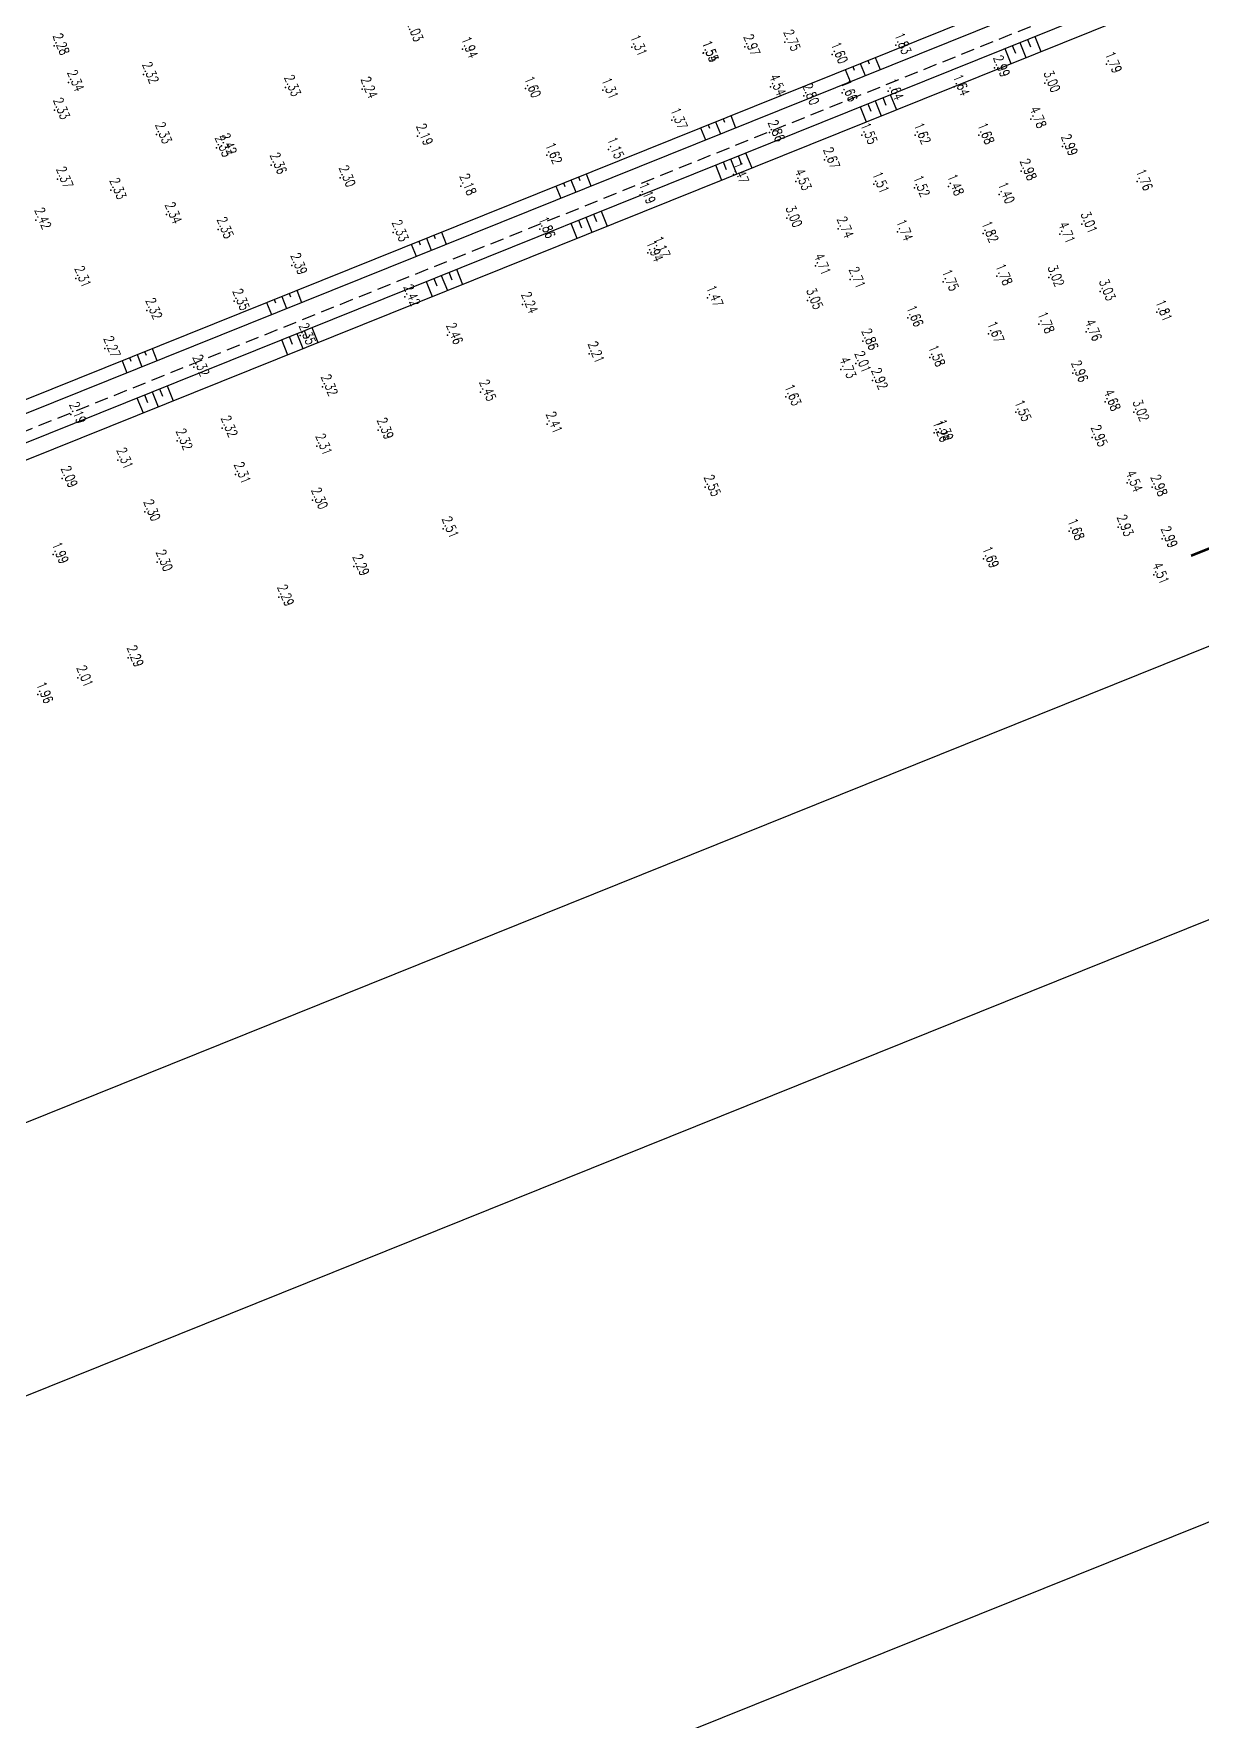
# Model space of a CAD drawing. Header units: millimetres. Extents: x 405522 to 410309, y 2303080 to 2310223.
# Drawn here: x 407265.4 to 407481.1, y 2305886.7 to 2306198.2 of the extents above; entities that cross this region are included whole.
import ezdxf
from ezdxf.enums import TextEntityAlignment as Align
from ezdxf.xclip import XClip

# ---------------------------------------------------------------- set-up
doc = ezdxf.new("R2010")
doc.units = ezdxf.units.MM
doc.header["$LTSCALE"] = 10
doc.header["$MEASUREMENT"] = 0
doc.header["$XCLIPFRAME"] = 0
doc.linetypes.add('HIDDEN', pattern=[0.375, 0.25, -0.125])
doc.layers.get('Defpoints').update_dxf_attribs({"linetype": 'CONTINUOUS'})
for name, color, linetype in [('caodo', 7, 'CONTINUOUS'), ('DIM', 4, 'CONTINUOUS'), ('Hatch', 8, 'CONTINUOUS'), ('Ke', 3, 'CONTINUOUS'), ('mois', 3, 'CONTINUOUS')]:
    doc.layers.add(name, color=color, linetype=linetype)
doc.styles.add('Dien', font='simplex.shx', dxfattribs={"width": 0.75})
doc.styles.add('TextH', font='vntimeh.shx', dxfattribs={"width": 0.75})
doc.styles.add('txt', font='romans.shx', dxfattribs={"height": 0.2})
doc.dimstyles.new('D2', dxfattribs={"dimscale": 2, "dimtxt": 1.8, "dimasz": 1.5, "dimexe": 1.5, "dimexo": 2, "dimgap": 1, "dimtad": 1, "dimdec": 1, "dimdsep": 46, "dimtxsty": 'TextH', "dimcen": 2.5, "dimclrd": 4, "dimclre": 4, "dimclrt": 7, "dimadec": 1, "dimazin": 2, "dimtfac": 1, "dimtdec": 1, "dimtmove": 1, "dimatfit": 0, "dimfxl": 0.25, "dimtolj": 1, "dimtzin": 0, "dimlwd": -1, "dimlwe": -1, "dimarcsym": 0})
doc.dimstyles.new('D6.7', dxfattribs={"dimscale": 6.7, "dimtxt": 1.5, "dimasz": 2, "dimexe": 1.5, "dimexo": 0.5, "dimgap": 1, "dimtad": 1, "dimdec": 0, "dimdsep": 46, "dimtxsty": 'Dien', "dimcen": 1, "dimclrd": 256, "dimclre": 256, "dimclrt": 7, "dimaunit": 1, "dimadec": 3, "dimazin": 0, "dimtfac": 1, "dimtdec": 0, "dimtmove": 1, "dimatfit": 0, "dimfxl": 1, "dimtolj": 1, "dimtzin": 0, "dimlwe": -1, "dimarcsym": 0})

# ---------------------------------------------------------------- blocks, each defined once
blk = doc.blocks.new('*D3')
at = {"layer": 'Defpoints', "color": 0, "linetype": 'Continuous'}
for p in [(407836.8043944833, 2306277.351620513), (407854.0337361633, 2306234.533200571), (407115.9648304656, 2305987.299088136)]:
    blk.add_point(p, dxfattribs=at)
at = {"layer": 'DIM', "linetype": 'Continuous'}
for p, q in [((407838.0549311792, 2306274.243782362), (407857.7853462504, 2306225.209686118)), ((407117.2153671613, 2305984.191249985), (407136.9457822988, 2305935.157153577))]:
    blk.add_line(p, q, dxfattribs=at)
at = {"layer": 'DIM', "linetype": 'Continuous', "lineweight": -2}
blk.add_line((407145.6255248156, 2305949.482814812), (407841.6023835596, 2306229.531053788), dxfattribs=at)
at = {"layer": 'DIM', "linetype": 'Continuous'}
for points in [[(407840.7686924291, 2306231.602945889), (407842.4360746901, 2306227.459161687), (407854.0337361633, 2306234.533200571)], [(407144.7918336851, 2305951.554706913), (407146.4592159461, 2305947.410922711), (407133.1941722117, 2305944.480668029)]]:
    blk.add_solid(points, dxfattribs=at)
at = {"layer": 'DIM', "color": 7, "linetype": 'Continuous', "insert": (407489.2370757526, 2306100.384367829), "char_height": 10.05, "attachment_point": 5, "rotation": 21.918943909939344, "style": 'Dien'}
blk.add_mtext('\\A1;777', dxfattribs=at)
blk = doc.blocks.new('*D6')
at = {"layer": 'Defpoints', "color": 0, "linetype": 'Continuous'}
for p in [(408519.4833505661, 2306591.769921404), (407115.9648304658, 2305987.299088136), (407150.70168588, 2305900.970934093)]:
    blk.add_point(p, dxfattribs=at)
at = {"layer": 'DIM', "linetype": 'Continuous'}
for p, q in [((408520.7338872618, 2306588.662083253), (408571.7275641989, 2306461.932419749)), ((407117.2153671616, 2305984.191249985), (407154.4532959671, 2305891.64741964))]:
    blk.add_line(p, q, dxfattribs=at)
at = {"layer": 'DIM', "linetype": 'Continuous', "lineweight": -2}
blk.add_line((408555.5446015078, 2306466.253787419), (407163.1330384839, 2305905.973080876), dxfattribs=at)
at = {"layer": 'DIM', "linetype": 'Continuous'}
for points in [[(408554.7109103773, 2306468.32567952), (408556.3782926383, 2306464.181895318), (408567.9759541118, 2306471.255934202)], [(407162.2993473534, 2305908.044972977), (407163.9667296144, 2305903.901188775), (407150.70168588, 2305900.970934093)]]:
    blk.add_solid(points, dxfattribs=at)
at = {"layer": 'DIM', "color": 7, "linetype": 'Continuous', "insert": (407854.9619415608, 2306196.990867676), "char_height": 10.05, "attachment_point": 5, "rotation": 21.918943909939344, "style": 'Dien'}
blk.add_mtext('\\A1;1528', dxfattribs=at)
blk = doc.blocks.new('20')
at = {"layer": 'caodo', "color": 8, "linetype": 'Continuous'}
for p in [(-203.3299999999581, -1111.879999999888, 0.4300000000000002), (-338.359999999986, -1112.589999999851, -0.03999999999999959), (-262.8999999999651, -1113.159999999683, -0.3799999999999999), (-231.6499999999651, -1112.799999999814, -1.01), (-218.4400000000023, -1113.919999999925, -0.7799999999999998), (-218.4099999999744, -1113.889999999665, -0.7699999999999998), (-210.7599999999511, -1112.770000000019, 0.6500000000000004), (-194.5899999999674, -1114.179999999702, -0.7199999999999998), (-182.8499999999767, -1112.459999999963, -0.4899999999999998), (-321.8499999999767, -1117.850000000093), (-164.6300000000047, -1116.659999999683, 0.6700000000000004), (-143.9499999999534, -1115.929999999702, -0.5299999999999998), (-335.6599999999744, -1119.339999999851, 0.02000000000000002), (-295.5899999999674, -1120.239999999758, 0.01000000000000023), (-281.4599999999627, -1120.600000000093, -0.07999999999999963), (-251.2599999999511, -1120.479999999981, -0.7199999999999998), (-236.9599999999627, -1120.739999999758, -1.01), (-205.9899999999907, -1120.119999999646, 2.22), (-192.7699999999604, -1121.229999999981, -0.6599999999999997), (-184.2599999999511, -1120.939999999944, -0.6799999999999997), (-172.0499999999884, -1120.149999999907, -0.6799999999999997), (-155.320000000007, -1119.469999999739, 0.6800000000000002), (-199.859999999986, -1121.810000000056, 0.4800000000000004), (-338.2799999999697, -1124.469999999739, 0.01000000000000023), (-224.2299999999814, -1126.299999999814, -0.9499999999999997), (-157.8899999999558, -1126.089999999851, 2.46), (-319.4400000000023, -1128.979999999981, 0.01000000000000023), (-271.2099999999627, -1129.270000000019, -0.1299999999999999), (-206.2199999999721, -1128.600000000093, 0.54), (-189.109999999986, -1129.069999999832, -0.7699999999999998), (-179.25, -1129.069999999832, -0.6999999999999997), (-167.5099999999511, -1129.069999999832, -0.6399999999999999), (-308.3800000000047, -1131.399999999907, 0.01000000000000023), (-307.4499999999534, -1131.020000000019, 0.1000000000000001), (-247.3399999999674, -1132.739999999758, -0.6999999999999997), (-235.9199999999837, -1131.739999999758, -1.17), (-196.0299999999697, -1133.629999999888, 0.3500000000000001), (-152.0799999999581, -1131.189999999944, 0.6700000000000004), (-298.2199999999721, -1134.589999999851, 0.04000000000000004), (-212.8499999999767, -1136.339999999851, -0.8499999999999999), (-159.6900000000023, -1135.739999999758, 0.6600000000000001), (-337.7199999999721, -1137.179999999702, 0.05000000000000027), (-327.8499999999767, -1139.259999999776, 0.01000000000000023), (-285.5199999999604, -1136.949999999721, -0.01999999999999957), (-263.1999999999534, -1138.5, -0.1399999999999997), (-201.2999999999884, -1137.600000000093, 2.21), (-186.929999999993, -1138.139999999665, -0.8099999999999998), (-179.4099999999744, -1138.799999999814, -0.7999999999999998), (-173.1300000000047, -1138.560000000056, -0.8399999999999999), (-138.25, -1137.619999999646, -0.5599999999999998), (-230.0599999999977, -1140.069999999832, -1.13), (-163.75, -1140.049999999814, -0.9199999999999997), (-341.7099999999627, -1144.75, 0.1000000000000001), (-317.609999999986, -1143.75, 0.02000000000000002), (-202.9899999999907, -1144.399999999907, 0.6800000000000002), (-148.4599999999627, -1145.509999999776, 0.6900000000000004), (-308.039999999979, -1146.479999999981, 0.03000000000000025), (-275.6999999999534, -1147.040000000037, 0.01000000000000023), (-248.609999999986, -1146.429999999702, -0.4599999999999997), (-193.4899999999907, -1146.399999999907, 0.4200000000000004), (-182.539999999979, -1146.929999999702, -0.5799999999999998), (-166.7299999999814, -1147.239999999758, -0.4999999999999998), (-152.5599999999977, -1147.379999999888, 2.39), (-228.6900000000023, -1150.799999999814, -0.3799999999999999), (-227.429999999993, -1150.029999999795, -1.15), (-334.3499999999767, -1155.529999999795, -0.009999999999999787), (-294.429999999993, -1153.149999999907, 0.07000000000000028), (-197.6999999999534, -1153.219999999739, 2.39), (-164.179999999993, -1155.129999999888, -0.5399999999999998), (-154.5899999999674, -1155.379999999888, 0.7000000000000002), (-191.289999999979, -1155.699999999721, 0.3900000000000001), (-174.0799999999581, -1156.159999999683, -0.5699999999999998), (-145.0899999999674, -1157.959999999963, 0.7100000000000004), (-321.2099999999627, -1161.429999999702), (-305.109999999986, -1159.75, 0.03000000000000025), (-273.5599999999977, -1158.949999999721, 0.1000000000000001), (-251.8099999999977, -1160.319999999832, -0.07999999999999963), (-217.6399999999558, -1159.100000000093, -0.8499999999999999), (-199.1699999999837, -1159.589999999851, 0.7300000000000004), (-134.6399999999558, -1161.770000000019, -0.5099999999999998), (-180.6300000000047, -1162.790000000037, -0.6599999999999997), (-156.4099999999744, -1163.989999999758, -0.5399999999999998), (-292.8999999999651, -1166.100000000093, 0.03000000000000025), (-265.679999999993, -1166.040000000037, 0.1400000000000001), (-188.929999999993, -1167.089999999851, 0.54), (-165.7099999999627, -1165.739999999758, -0.6499999999999999), (-147.6599999999744, -1165.389999999665, 2.44), (-328.9599999999627, -1168.489999999758, -0.04999999999999982), (-239.5199999999604, -1169.479999999981, -0.1099999999999999), (-176.5899999999674, -1170.129999999888, -0.7399999999999998), (-312.5099999999511, -1171.919999999925), (-193.0099999999511, -1172.330000000075, 2.410000000000001), (-190.2399999999907, -1171.259999999776, -0.3099999999999996), (-150.179999999993, -1173, 0.6400000000000001), (-288.789999999979, -1175.560000000056), (-259.5499999999884, -1176.520000000019, 0.1300000000000003), (-203.1599999999744, -1177.369999999646, -0.6899999999999997), (-187.1599999999744, -1174.379999999888, 0.6000000000000001), (-160.679999999993, -1180.259999999776, -0.7699999999999998), (-144.1900000000023, -1178.330000000075, 2.36), (-138.8899999999558, -1180.25, 0.7000000000000002), (-335.289999999979, -1180.659999999683, -0.1299999999999999), (-307.289999999979, -1183.169999999925), (-278.4599999999627, -1183.560000000056, 0.07000000000000028), (-247.2599999999511, -1182.449999999721, 0.0900000000000003), (-315.609999999986, -1185.549999999814), (-289.8299999999581, -1186.5, -0.009999999999999787), (-175.7999999999884, -1184.060000000056, -1.06), (-175.0599999999977, -1183.869999999646, -0.9299999999999997), (-146.5799999999581, -1184.919999999925, 0.6300000000000003), (-326.570000000007, -1189.080000000075, -0.009999999999999787), (-336.8499999999767, -1192.459999999963, -0.23), (-304.8699999999953, -1191.75, -0.009999999999999787), (-218.0499999999884, -1194.100000000093, 0.2300000000000004), (-140.1199999999953, -1193.290000000037, 2.22), (-135.5199999999604, -1194.080000000075, 0.6600000000000001), (-321.570000000007, -1198.659999999683, -0.01999999999999957), (-290.609999999986, -1196.459999999963, -0.01999999999999957), (-266.4599999999627, -1201.799999999814, 0.1900000000000004), (-150.8499999999767, -1202.179999999702, -0.6399999999999999), (-141.789999999979, -1201.489999999758, 0.6100000000000003), (-133.6599999999744, -1203.600000000093, 0.6700000000000004), (-338.5199999999604, -1206.529999999795, -0.3299999999999998), (-319.289999999979, -1207.929999999702, -0.01999999999999957), (-166.6399999999558, -1207.339999999851, -0.6299999999999999), (-282.9499999999534, -1208.759999999776, -0.0299999999999998), (-135.2099999999627, -1210.290000000037, 2.19), (-296.859999999986, -1214.379999999888, -0.0299999999999998), (-324.6699999999837, -1225.60999999987, -0.0299999999999998), (-333.9599999999627, -1229.310000000056, -0.3099999999999996), (-341.3699999999953, -1232.350000000093, -0.3599999999999999)]:
    blk.add_point(p, dxfattribs=at)
at = {"layer": 'caodo', "color": 8, "linetype": 'Continuous', "style": 'txt', "width": 0.75}
for s, p in [('2.03', (-272.5199999999604, -1110.10999999987, -0.2899999999999996)), ('2.28', (-337.859999999986, -1112.589999999851, -0.03999999999999959)), ('1.94', (-262.3999999999651, -1113.159999999683, -0.3799999999999999)), ('1.31', (-231.1499999999651, -1112.799999999814, -1.01)), ('1.54', (-217.9400000000023, -1113.919999999925, -0.7799999999999998)), ('1.55', (-217.9099999999744, -1113.889999999665, -0.7699999999999998)), ('2.97', (-210.2599999999511, -1112.770000000019, 0.6500000000000004)), ('2.75', (-202.8299999999581, -1111.879999999888, 0.4300000000000002)), ('1.83', (-182.3499999999767, -1112.459999999963, -0.4899999999999998)), ('1.60', (-194.0899999999674, -1114.179999999702, -0.7199999999999998)), ('2.99', (-164.1300000000047, -1116.659999999683, 0.6700000000000004)), ('1.79', (-143.4499999999534, -1115.929999999702, -0.5299999999999998)), ('2.34', (-335.1599999999744, -1119.339999999851, 0.02000000000000002)), ('2.32', (-321.3499999999767, -1117.850000000093)), ('2.33', (-295.0899999999674, -1120.239999999758, 0.01000000000000023)), ('4.54', (-205.4899999999907, -1120.119999999646, 2.22)), ('1.64', (-171.5499999999884, -1120.149999999907, -0.6799999999999997)), ('3.00', (-154.820000000007, -1119.469999999739, 0.6800000000000002)), ('2.24', (-280.9599999999627, -1120.600000000093, -0.07999999999999963)), ('1.60', (-250.7599999999511, -1120.479999999981, -0.7199999999999998)), ('1.31', (-236.4599999999627, -1120.739999999758, -1.01)), ('2.80', (-199.359999999986, -1121.810000000056, 0.4800000000000004)), ('1.66', (-192.2699999999604, -1121.229999999981, -0.6599999999999997)), ('1.64', (-183.7599999999511, -1120.939999999944, -0.6799999999999997)), ('2.33', (-337.7799999999697, -1124.469999999739, 0.01000000000000023)), ('1.37', (-223.7299999999814, -1126.299999999814, -0.9499999999999997)), ('4.78', (-157.3899999999558, -1126.089999999851, 2.46)), ('2.33', (-318.9400000000023, -1128.979999999981, 0.01000000000000023)), ('2.19', (-270.7099999999627, -1129.270000000019, -0.1299999999999999)), ('2.86', (-205.7199999999721, -1128.600000000093, 0.54)), ('1.55', (-188.609999999986, -1129.069999999832, -0.7699999999999998)), ('1.62', (-178.75, -1129.069999999832, -0.6999999999999997)), ('1.68', (-167.0099999999511, -1129.069999999832, -0.6399999999999999)), ('2.33', (-307.8800000000047, -1131.399999999907, 0.01000000000000023)), ('2.42', (-306.9499999999534, -1131.020000000019, 0.1000000000000001)), ('1.62', (-246.8399999999674, -1132.739999999758, -0.6999999999999997)), ('1.15', (-235.4199999999837, -1131.739999999758, -1.17)), ('2.99', (-151.5799999999581, -1131.189999999944, 0.6700000000000004)), ('2.36', (-297.7189999999828, -1134.589999999851, 0.04000000000000004)), ('2.67', (-195.5299999999697, -1133.629999999888, 0.3500000000000001)), ('2.98', (-159.1900000000023, -1135.739999999758, 0.6600000000000001)), ('2.37', (-337.2199999999721, -1137.179999999702, 0.05000000000000027)), ('2.30', (-285.0199999999604, -1136.949999999721, -0.01999999999999957)), ('2.18', (-262.6999999999534, -1138.5, -0.1399999999999997)), ('1.47', (-212.3499999999767, -1136.339999999851, -0.8499999999999999)), ('4.53', (-200.7999999999884, -1137.600000000093, 2.21)), ('1.51', (-186.429999999993, -1138.139999999665, -0.8099999999999998)), ('1.52', (-178.9099999999744, -1138.799999999814, -0.7999999999999998)), ('1.48', (-172.6300000000047, -1138.560000000056, -0.8399999999999999)), ('1.76', (-137.75, -1137.619999999646, -0.5599999999999998)), ('2.33', (-327.3499999999767, -1139.259999999776, 0.01000000000000023)), ('1.19', (-229.5599999999977, -1140.069999999832, -1.13)), ('1.40', (-163.25, -1140.049999999814, -0.9199999999999997)), ('2.42', (-341.2099999999627, -1144.75, 0.1000000000000001)), ('2.34', (-317.109999999986, -1143.75, 0.02000000000000002)), ('3.00', (-202.4899999999907, -1144.399999999907, 0.6800000000000002)), ('2.35', (-307.539999999979, -1146.479999999981, 0.03000000000000025)), ('2.33', (-275.1999999999534, -1147.040000000037, 0.01000000000000023)), ('1.86', (-248.109999999986, -1146.429999999702, -0.4599999999999997)), ('2.74', (-192.9899999999907, -1146.399999999907, 0.4200000000000004)), ('1.74', (-182.039999999979, -1146.929999999702, -0.5799999999999998)), ('1.82', (-166.2299999999814, -1147.239999999758, -0.4999999999999998)), ('4.71', (-152.0599999999977, -1147.379999999888, 2.39)), ('3.01', (-147.9599999999627, -1145.509999999776, 0.6900000000000004)), ('1.94', (-228.1900000000023, -1150.799999999814, -0.3799999999999999)), ('1.17', (-226.929999999993, -1150.029999999795, -1.15)), ('2.39', (-293.929999999993, -1153.149999999907, 0.07000000000000028)), ('4.71', (-197.1999999999534, -1153.219999999739, 2.39)), ('2.31', (-333.8499999999767, -1155.529999999795, -0.009999999999999787)), ('2.71', (-190.789999999979, -1155.699999999721, 0.3900000000000001)), ('1.75', (-173.5799999999581, -1156.159999999683, -0.5699999999999998)), ('1.78', (-163.679999999993, -1155.129999999888, -0.5399999999999998)), ('3.02', (-154.0899999999674, -1155.379999999888, 0.7000000000000002)), ('2.35', (-304.609999999986, -1159.75, 0.03000000000000025)), ('2.42', (-273.0599999999977, -1158.949999999721, 0.1000000000000001)), ('2.24', (-251.3099999999977, -1160.319999999832, -0.07999999999999963)), ('1.47', (-217.1399999999558, -1159.100000000093, -0.8499999999999999)), ('3.05', (-198.6699999999837, -1159.589999999851, 0.7300000000000004)), ('3.03', (-144.5899999999674, -1157.959999999963, 0.7100000000000004)), ('2.32', (-320.7099999999627, -1161.429999999702)), ('1.66', (-180.1300000000047, -1162.790000000037, -0.6599999999999997)), ('1.81', (-134.1399999999558, -1161.770000000019, -0.5099999999999998)), ('2.35', (-292.3999999999651, -1166.100000000093, 0.03000000000000025)), ('2.46', (-265.179999999993, -1166.040000000037, 0.1400000000000001)), ('2.86', (-188.429999999993, -1167.089999999851, 0.54)), ('1.67', (-165.2099999999627, -1165.739999999758, -0.6499999999999999)), ('1.78', (-155.9099999999744, -1163.989999999758, -0.5399999999999998)), ('4.76', (-147.1599999999744, -1165.389999999665, 2.44)), ('2.27', (-328.4599999999627, -1168.489999999758, -0.04999999999999982)), ('2.21', (-239.0199999999604, -1169.479999999981, -0.1099999999999999)), ('1.58', (-176.0899999999674, -1170.129999999888, -0.7399999999999998)), ('2.32', (-312.0099999999511, -1171.919999999925)), ('4.73', (-192.5099999999511, -1172.330000000075, 2.410000000000001)), ('2.01', (-189.7399999999907, -1171.259999999776, -0.3099999999999996)), ('2.96', (-149.679999999993, -1173, 0.6400000000000001)), ('2.32', (-288.289999999979, -1175.560000000056)), ('2.92', (-186.6599999999744, -1174.379999999888, 0.6000000000000001)), ('2.45', (-259.0499999999884, -1176.520000000019, 0.1300000000000003)), ('1.63', (-202.6599999999744, -1177.369999999646, -0.6899999999999997)), ('4.68', (-143.6900000000023, -1178.330000000075, 2.36)), ('2.19', (-334.789999999979, -1180.659999999683, -0.1299999999999999)), ('2.41', (-246.7599999999511, -1182.449999999721, 0.0900000000000003)), ('1.55', (-160.179999999993, -1180.259999999776, -0.7699999999999998)), ('3.02', (-138.3899999999558, -1180.25, 0.7000000000000002)), ('2.32', (-315.109999999986, -1185.549999999814)), ('2.32', (-306.789999999979, -1183.169999999925)), ('2.39', (-277.9599999999627, -1183.560000000056, 0.07000000000000028)), ('1.26', (-175.2999999999884, -1184.060000000056, -1.06)), ('1.39', (-174.5599999999977, -1183.869999999646, -0.9299999999999997)), ('2.95', (-146.0799999999581, -1184.919999999925, 0.6300000000000003)), ('2.31', (-289.3299999999581, -1186.5, -0.009999999999999787)), ('2.31', (-326.070000000007, -1189.080000000075, -0.009999999999999787)), ('2.31', (-304.3699999999953, -1191.75, -0.009999999999999787)), ('2.09', (-336.3499999999767, -1192.459999999963, -0.23)), ('2.55', (-217.5499999999884, -1194.100000000093, 0.2300000000000004)), ('4.54', (-139.6199999999953, -1193.290000000037, 2.22)), ('2.98', (-135.0199999999604, -1194.080000000075, 0.6600000000000001)), ('2.30', (-290.109999999986, -1196.459999999963, -0.01999999999999957)), ('2.30', (-321.070000000007, -1198.659999999683, -0.01999999999999957)), ('2.51', (-265.9599999999627, -1201.799999999814, 0.1900000000000004)), ('1.68', (-150.3499999999767, -1202.179999999702, -0.6399999999999999)), ('2.93', (-141.289999999979, -1201.489999999758, 0.6100000000000003)), ('2.99', (-133.1599999999744, -1203.600000000093, 0.6700000000000004)), ('1.99', (-338.0199999999604, -1206.529999999795, -0.3299999999999998)), ('1.69', (-166.1399999999558, -1207.339999999851, -0.6299999999999999)), ('2.30', (-318.789999999979, -1207.929999999702, -0.01999999999999957)), ('2.29', (-282.4499999999534, -1208.759999999776, -0.0299999999999998)), ('4.51', (-134.7099999999627, -1210.290000000037, 2.19)), ('2.29', (-296.359999999986, -1214.379999999888, -0.0299999999999998)), ('2.29', (-324.1699999999837, -1225.60999999987, -0.0299999999999998)), ('2.01', (-333.4599999999627, -1229.310000000056, -0.3099999999999996)), ('1.96', (-340.8699999999953, -1232.350000000093, -0.3599999999999999))]:
    blk.add_text(s, height=1.8, rotation=292, dxfattribs=at).set_placement(p, align=Align.CENTER)
blk = doc.blocks.new('*D51')
at = {"layer": 'Defpoints', "color": 0, "linetype": 'Continuous'}
for p in [(407800.2481194643, 2306340.073479452), (407088.9799997695, 2306054.363999907), (407229.9520651994, 2305703.416820739)]:
    blk.add_point(p, dxfattribs=at)
at = {"layer": 'Hatch', "color": 4, "linetype": 'Continuous'}
for p, q in [((407801.739089063, 2306336.361740014), (407942.3384120931, 2305986.342495706)), ((407090.4709693682, 2306050.652260469), (407231.0702923984, 2305700.633016161)), ((407938.4363803156, 2305988.008073085), (407232.7358697781, 2305704.535047939))]:
    blk.add_line(p, q, dxfattribs=at)
for points in [[(407938.2500091158, 2305988.472040515), (407938.6227515155, 2305987.544105656), (407941.220184894, 2305989.126300284)], [(407232.5494985783, 2305704.999015369), (407232.922240978, 2305704.071080509), (407229.9520651994, 2305703.416820739)]]:
    blk.add_solid(points, dxfattribs=at)
at = {"layer": 'Hatch', "color": 7, "linetype": 'Continuous', "insert": (407584.1697039279, 2305849.797712978), "char_height": 3.6, "attachment_point": 5, "rotation": 21.88484791204214, "style": 'TextH'}
blk.add_mtext('\\A1;766.5', dxfattribs=at)
blk = doc.blocks.new('*D53')
at = {"layer": 'Defpoints', "color": 0, "linetype": 'Continuous'}
for p in [(407800.2481194643, 2306340.073479452), (407088.9800000476, 2306054.363999872), (407189.0017923999, 2305805.361718773)]:
    blk.add_point(p, dxfattribs=at)
at = {"layer": 'Hatch', "color": 4, "linetype": 'Continuous'}
for p, q in [((407801.7390890637, 2306336.361740015), (407901.3881390162, 2306088.287393774)), ((407897.4861072381, 2306089.952971153), (407191.7855969782, 2305806.479945973)), ((407090.4709696471, 2306050.652260435), (407190.1200195996, 2305802.577914195))]:
    blk.add_line(p, q, dxfattribs=at)
for points in [[(407897.2997360382, 2306090.416938583), (407897.6724784381, 2306089.489003723), (407900.2699118166, 2306091.071198353)], [(407191.5992257782, 2305806.943913402), (407191.9719681782, 2305806.015978543), (407189.0017923999, 2305805.361718773)]]:
    blk.add_solid(points, dxfattribs=at)
at = {"layer": 'Hatch', "color": 7, "linetype": 'Continuous', "insert": (407543.2194309888, 2305951.742611029), "char_height": 3.6, "attachment_point": 5, "rotation": 21.88484792220215, "style": 'TextH'}
blk.add_mtext('\\A1;766.5', dxfattribs=at)

msp = doc.modelspace()

# ---------------------------------------------------------------- linework, layer by layer
at = {"layer": 'Ke', "color": 7, "linetype": 'Continuous'}
for p, q in [((407090.7199326043, 2306058.298063472), (407743.7441472188, 2306321.105783812)), ((407092.1118786877, 2306061.445314249), (407740.6217799902, 2306322.436262159)), ((407086.0801123262, 2306047.807227547), (407746.7305035098, 2306313.684080753)), ((407087.8200449304, 2306051.741291019), (407745.6106199008, 2306316.4672194))]:
    msp.add_line(p, q, dxfattribs=at)
at = {"layer": 'Ke', "color": 8, "linetype": 'Continuous'}
for p, q in [((407444.8337619159, 2306195.421373523), (407445.9536455235, 2306192.63823488)), ((407446.2253312379, 2306195.981315327), (407446.7852730415, 2306194.589746005)), ((407447.6169005594, 2306196.541257131), (407448.7367841665, 2306193.758118488)), ((407449.0084698809, 2306197.101198934), (407449.5684116849, 2306195.709629613)), ((407450.4000392038, 2306197.661140738), (407451.5199228096, 2306194.878002095)), ((407418.135230982, 2306192.653230898), (407419.0313991648, 2306190.426070608)), ((407419.5268003035, 2306193.213172702), (407419.7881064786, 2306192.563773685)), ((407420.9183696255, 2306193.773114505), (407421.8144745893, 2306191.546111322)), ((407415.352092339, 2306191.53334729), (407416.248323739, 2306189.306029893)), ((407416.7436616605, 2306192.093289094), (407417.004967836, 2306191.443890078)), ((407422.2892322369, 2306186.348118456), (407422.8491740409, 2306184.956549135)), ((407423.6808015598, 2306186.90806026), (407424.8006851655, 2306184.124921616)), ((407394.1991319816, 2306183.020034025), (407395.0952369454, 2306180.793030843)), ((407418.1145242719, 2306184.668293045), (407419.2344078795, 2306181.885154402)), ((407419.5060935938, 2306185.228234848), (407420.0660353974, 2306183.836665527)), ((407420.8976629153, 2306185.788176653), (407422.0175465225, 2306183.005038009)), ((407388.6328546951, 2306180.780266811), (407389.5290860952, 2306178.552949414)), ((407390.0244240167, 2306181.340208615), (407390.2857301921, 2306180.690809598)), ((407391.4159933382, 2306181.900150418), (407392.3121615207, 2306179.672990129)), ((407392.8075626597, 2306182.460092222), (407393.0688688347, 2306181.810693205)), ((407391.395286628, 2306173.915212566), (407392.5151702356, 2306171.132073923)), ((407392.78685595, 2306174.475154369), (407393.3467977535, 2306173.083585048)), ((407394.1784252715, 2306175.035096173), (407395.2983088786, 2306172.25195753)), ((407395.569994593, 2306175.595037977), (407396.129936397, 2306174.203468655)), ((407396.9615639159, 2306176.15497978), (407398.0814475216, 2306173.371841137)), ((407363.3051863727, 2306170.587128136), (407363.5664925482, 2306169.937729119)), ((407364.6967556942, 2306171.147069939), (407365.5929238769, 2306168.91990965)), ((407366.0883250157, 2306171.707011743), (407366.3496311907, 2306171.057612726)), ((407367.4798943377, 2306172.266953547), (407368.3759993015, 2306170.039950364)), ((407361.9136170511, 2306170.027186332), (407362.8098484511, 2306167.799868935)), ((407367.4591876275, 2306164.282015694), (407368.5790712346, 2306161.498877051)), ((407368.850756949, 2306164.841957498), (407369.410698753, 2306163.450388176)), ((407370.2423262719, 2306165.401899301), (407371.3622098776, 2306162.618760658)), ((407340.7606566938, 2306161.513873067), (407341.6567616574, 2306159.286869885)), ((407364.676048984, 2306163.162132087), (407365.7959325916, 2306160.378993444)), ((407366.067618306, 2306163.72207389), (407366.6275601095, 2306162.330504569)), ((407335.1943794073, 2306159.274105853), (407336.0906108071, 2306157.046788456)), ((407336.5859487288, 2306159.834047657), (407336.8472549043, 2306159.18464864)), ((407337.9775180503, 2306160.39398946), (407338.8736862328, 2306158.166829171)), ((407339.3690873718, 2306160.953931264), (407339.6303935468, 2306160.304532247)), ((407337.9568113401, 2306152.409051607), (407339.0766949477, 2306149.625912964)), ((407339.3483806621, 2306152.968993411), (407339.9083224657, 2306151.577424089)), ((407340.7399499836, 2306153.528935215), (407341.8598335907, 2306150.745796572)), ((407342.1315193051, 2306154.088877019), (407342.6914611091, 2306152.697307697)), ((407343.523088628, 2306154.648818822), (407344.6429722338, 2306151.865680179)), ((407309.8667110847, 2306149.080967178), (407310.1280172602, 2306148.431568162)), ((407311.2582804062, 2306149.640908982), (407312.1544485888, 2306147.413748692)), ((407312.6498497277, 2306150.200850786), (407312.9111559027, 2306149.551451769)), ((407314.0414190497, 2306150.760792589), (407314.9375240135, 2306148.533789407)), ((407308.4751417632, 2306148.521025375), (407309.3713731633, 2306146.293707977)), ((407314.0207123395, 2306142.775854737), (407315.1405959466, 2306139.992716094)), ((407315.412281661, 2306143.33579654), (407315.972223465, 2306141.944227219)), ((407316.8038509839, 2306143.895738344), (407317.9237345897, 2306141.1125997)), ((407285.9306120838, 2306139.447770307), (407286.1919182588, 2306138.79837129)), ((407287.3221814058, 2306140.00771211), (407288.2182863696, 2306137.780708927)), ((407311.237573696, 2306141.655971129), (407312.3574573036, 2306138.872832486)), ((407312.629143018, 2306142.215912933), (407313.1890848216, 2306140.824343611)), ((407281.7559041193, 2306137.767944896), (407282.6521355193, 2306135.540627498)), ((407283.1474734408, 2306138.327886699), (407283.4087796163, 2306137.678487683)), ((407284.5390427623, 2306138.887828503), (407285.435210945, 2306136.660668213)), ((407290.08461334, 2306133.142657865), (407291.2044969458, 2306130.359519221)), ((407284.5183360521, 2306130.90289065), (407285.6382196597, 2306128.119752007)), ((407285.9099053741, 2306131.462832454), (407286.4698471777, 2306130.071263132)), ((407287.3014746956, 2306132.022774258), (407288.4213583028, 2306129.239635615)), ((407288.6930440171, 2306132.582716061), (407289.2529858212, 2306131.19114674))]:
    msp.add_line(p, q, dxfattribs=at)
at = {"layer": 'mois', "color": 6, "linetype": 'HIDDEN'}
msp.add_lwpolyline([(406742.662, 2306987.542), (407088.98, 2306054.364), (408088.11, 2306456.461), (407716.705, 2307379.478)], close=True, dxfattribs=at)

# ---------------------------------------------------------------- block references
at = {"layer": 'caodo', "linetype": 'Continuous'}
ref = msp.add_blockref('20', (407607.5599999998, 2307308.49, 2.32), dxfattribs=at)
XClip(ref).set_block_clipping_path([(-1349.6056714252336, -661.9058657553978), (-160.24326352693606, -789.0626177703962), (-158.36999999999534, -682.7400000002235), (-152.55370127764763, -565.1435954412445), (-154.45678520214278, -515.7710593813099), (-164.5656294519431, -479.7079773764126), (-169.84830490715103, -457.46881066821516), (-166.82796598720597, -442.01621566619724), (-126.78273369179806, -389.4443280850537), (-106.05188721581362, -361.8542004311457), (-63.77944376063533, -462.4105278351344), (-33.466447652434, -538.7088304474019), (-26.830958046135493, -536.6440252331086), (-14.194728780596051, -530.2900720490143), (2.873561021173373, -522.7809317391366), (21.779086004185956, -516.4300709003583), (33.49636997265043, -516.3916891841218), (41.83233972010203, -526.5245847343467), (49.38700186560163, -538.8965703272261), (57.58147363178432, -547.8425059784204), (240.7905528639676, -478.5933098080568), (312.71683337684954, -453.523366919253), (469.9752955258009, -835.1642690971494), (381.01757410995197, -875.9365015272051), (340.05356005806243, -891.0018749474548), (281.9833174137748, -920.0360526661389), (270.2997928529512, -925.8934261840768), (259.64971878379583, -926.485182072036), (238.13632499426603, -935.887616972439), (231.39031789585715, -941.3565830942243), (234.28019038640196, -952.6351198460907), (233.34951378498226, -963.7375780143775), (228.57153214595746, -974.9643217222765), (217.37020478205523, -983.9257580563426), (203.91382668475853, -988.0474594873376), (188.67127670557238, -983.9718116582371), (177.38840578240342, -980.8930276110768), (171.5204358987976, -984.3872820092365), (-73.64572811854305, -1086.5773775354028), (-160.72326044749934, -789.4035990480334), (-175.86631778383162, -787.8968891631812), (-1242.6150691517978, -731.501864743419), (-1048.6445017770166, -1275.3187000523321), (-581.3011768160504, -1893.6633556210436), (45.25815080979373, -1711.1176481554285), (672.5305126870517, -1468.653420693241), (1174.462400796474, -665.2848953921348), (720.1397881704615, 463.7992460099049), (-44.86505850660615, 588.3045099438168), (-757.8349164568353, 52.953614375554025)])

# ---------------------------------------------------------------- dimensions: what is measured, and where the dimension line sits
at = {"layer": 'DIM', "linetype": 'Continuous'}
for base, p1, p2, picture, middle in [((407150.70168588, 2305900.970934093), (408519.4833505659, 2306591.769921404), (407115.9648304658, 2305987.299088136), '*D6', (407854.9619415608, 2306196.990867676)), ((407854.0337361633, 2306234.533200571), (407115.9648304656, 2305987.299088136), (407836.8043944834, 2306277.351620513), '*D3', (407489.2370757526, 2306100.384367829))]:
    dim = msp.add_linear_dim(base=base, p1=p1, p2=p2, angle=21.91894390993935, dimstyle='D6.7', dxfattribs=at)
    dim.commit()
    dim.dimension.update_dxf_attribs({"geometry": picture, "text_midpoint": middle})
at = {"layer": 'Hatch', "linetype": 'Continuous'}
for p2, distance, picture, middle in [((407088.9799997697, 2306054.363999907), 378.20238735031955, '*D51', (407584.1697039279, 2305849.797712978)), ((407088.9800000474, 2306054.363999872), 268.3402596293669, '*D53', (407543.2194309888, 2305951.742611029))]:
    dim = msp.add_aligned_dim(p1=(407800.2481194641, 2306340.073479452), p2=p2, distance=distance, dimstyle='D2', dxfattribs=at)
    dim.commit()
    dim.dimension.update_dxf_attribs({"geometry": picture, "text_midpoint": middle})

doc.saveas('drawing.dxf')
